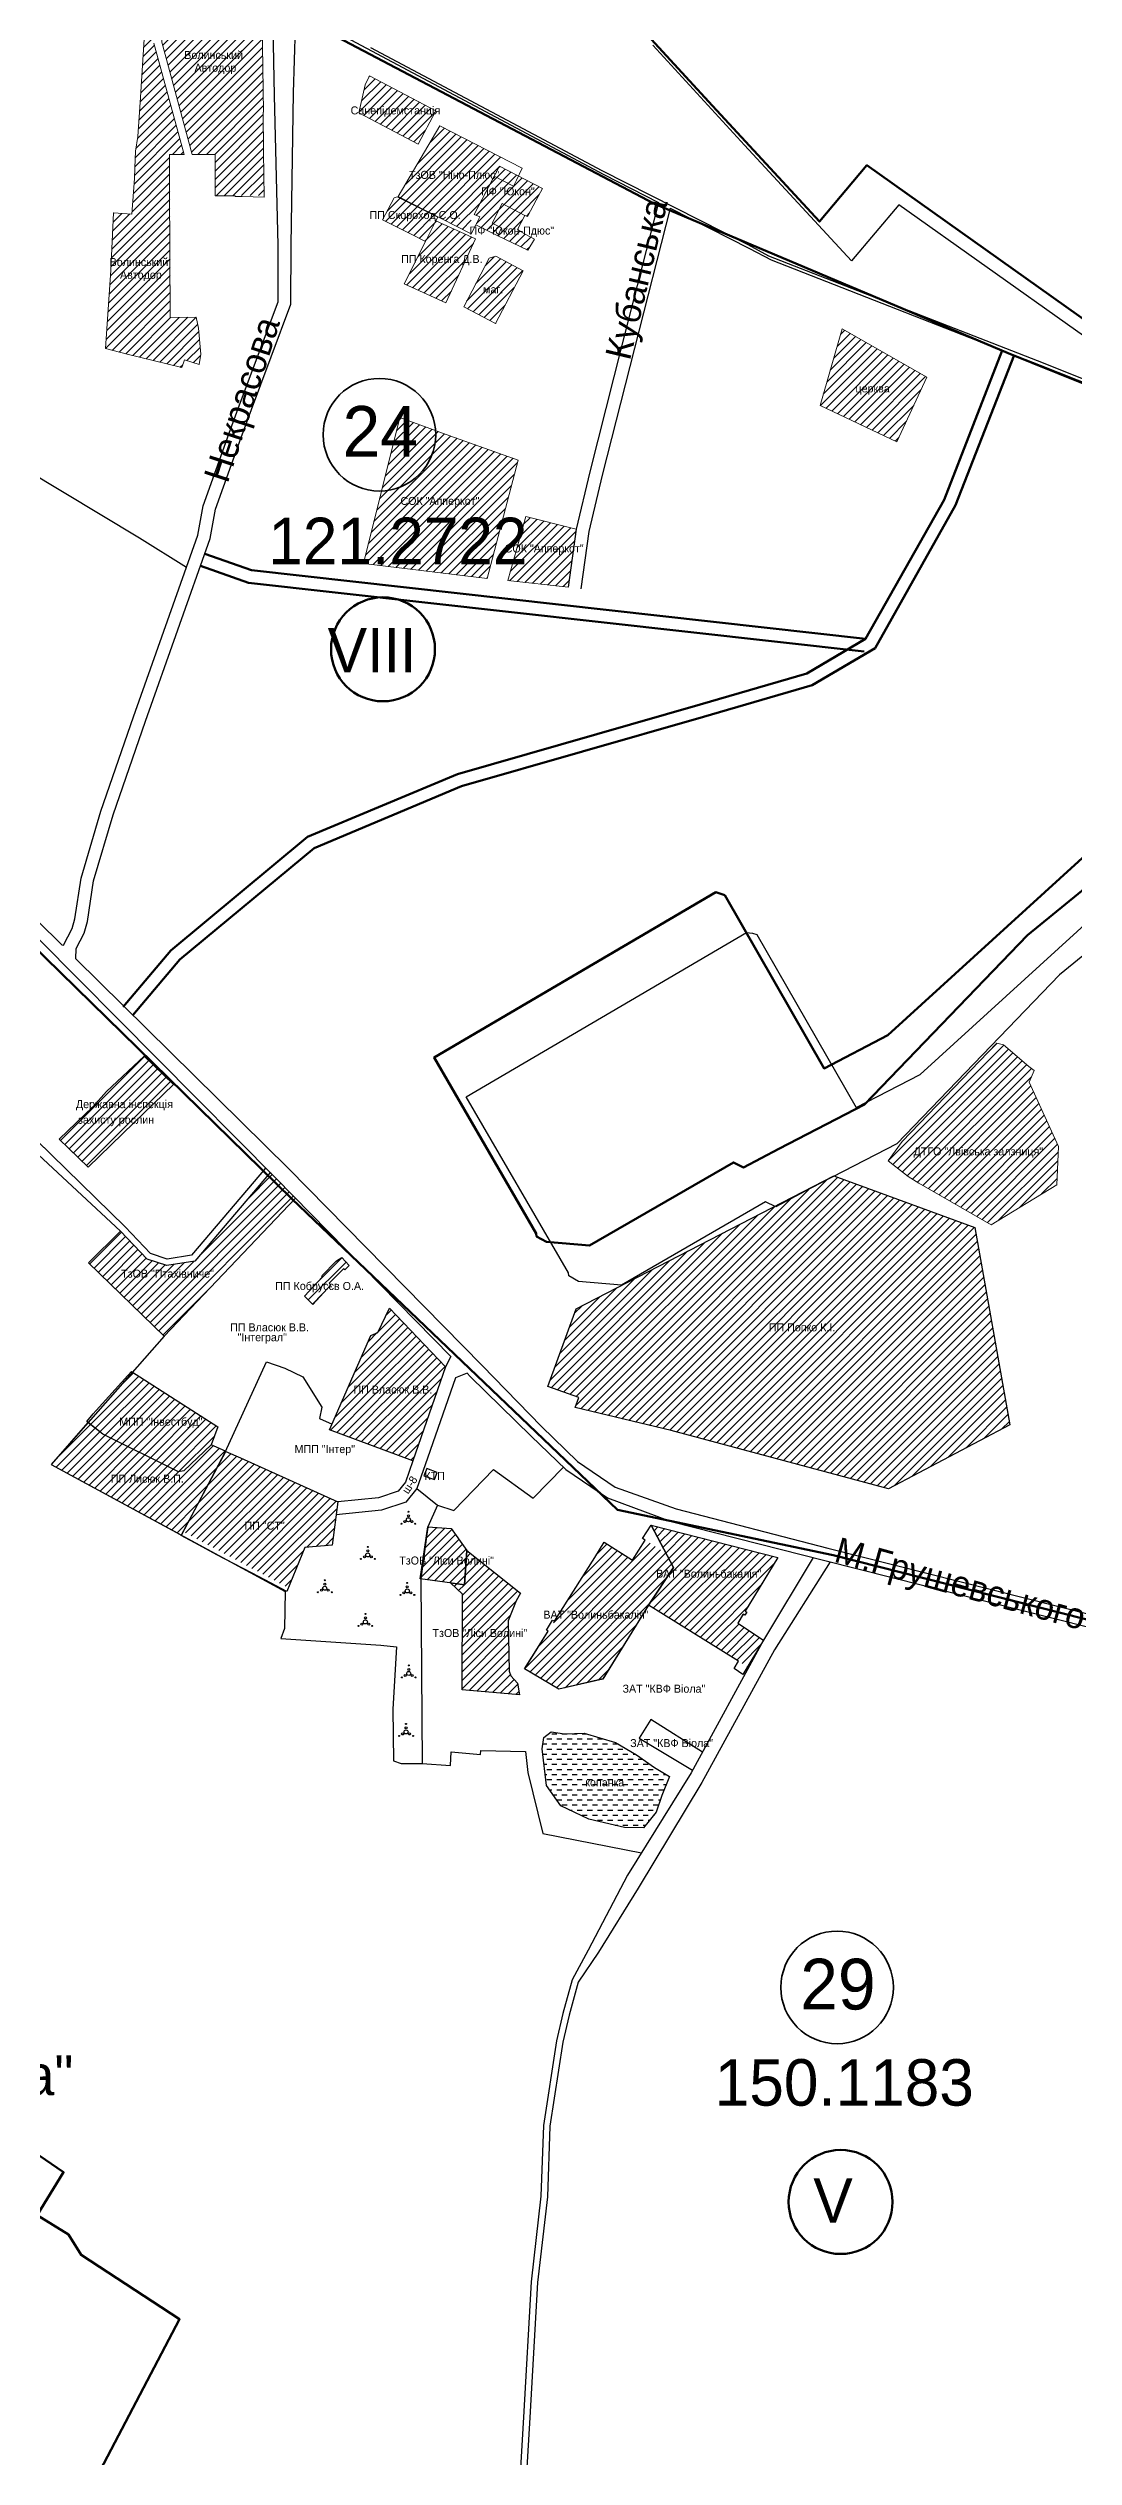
# Model space of a CAD drawing. Header units: millimetres. Extents: x 1378883 to 1389513, y 5662980 to 5673292.
# Drawn here: x 1385670 to 1386312, y 5665288 to 5666793 of the extents above; entities that cross this region are included whole.
import ezdxf
from ezdxf.enums import TextEntityAlignment as Align

# ---------------------------------------------------------------- set-up
doc = ezdxf.new("R2010")
doc.units = ezdxf.units.MM
doc.layers.add('_5Інше', color=252, linetype='Continuous', lineweight=25)
for name, color, linetype in [('N-raion', 1, 'Continuous'), ('PAY', 4, 'Continuous'), ('zona', 3, 'Continuous'), ('вулиці', 7, 'Continuous'), ('ВулНазва', 7, 'Continuous'), ('КартаСкан', 252, 'Continuous'), ('район', 6, 'Continuous')]:
    doc.layers.add(name, color=color, linetype=linetype)
picture_1 = doc.add_image_def('image1.tif', size_in_pixel=(29607, 29619))
pattern_1 = [(45, (2.4066, 2.8008), (-2.6516504294, 2.6516504294), [])]

# ---------------------------------------------------------------- blocks, each defined once
blk = doc.blocks.new('ЛвЗд')
at = {"layer": '_5Інше', "color": 204, "linetype": 'Continuous'}
for points in [[(49162.624, 24495.25), (49105.551, 24558.086)], [(49229.026, 24422.529), (49162.624, 24495.25)], [(49258.934, 24457.503), (49229.026, 24422.529)], [(49424, 24339), (49258.934, 24457.503)], [(49268.931, 23913.771), (49496.963, 24118.943)], [(49512.499, 24101.222), (49356.551, 23975.715)], [(48985.041, 23901.518), (49160.987, 24003.23)], [(49160.987, 24003.23), (49164.66, 24002.865)], [(49164.66, 24002.865), (49167.343, 24001.984)], [(49167.343, 24001.984), (49228.975, 23893.343)], [(49356.551, 23975.715), (49254.102, 23870.563)], [(49228.975, 23893.343), (49268.931, 23913.771)], [(49048.277, 23791.148), (48985.041, 23901.518)], [(49254.102, 23870.563), (49200.202, 23843.142)], [(49171.928, 23834.856), (49081.441, 23783.365)], [(49178.222, 23831.727), (49171.928, 23834.856)], [(49200.202, 23843.142), (49178.222, 23831.727)], [(49048.486, 23789.344), (49048.277, 23791.148)], [(49054.606, 23785.804), (49048.486, 23789.344)], [(49081.441, 23783.365), (49054.606, 23785.804)]]:
    blk.add_lwpolyline(points, dxfattribs=at)

msp = doc.modelspace()

# ---------------------------------------------------------------- hatches: boundary and pattern name
at = {"layer": 'вулиці', "lineweight": -2}
h = msp.add_hatch(dxfattribs=at)
h.set_pattern_fill('ANSI31', color=12, scale=30, style=0)
h.set_pattern_definition(pattern_1)
h.paths.add_polyline_path([(1385722.6, 5666689.3), (1385711.1, 5666690.1), (1385709.4, 5666654.2), (1385706.1, 5666605.2), (1385719.7, 5666601.8), (1385753.8, 5666593.4), (1385755.5, 5666598.3), (1385764.6, 5666595.3), (1385765.6, 5666601.7), (1385764.3, 5666617.9), (1385762.8, 5666624.8), (1385746.6, 5666624.7), (1385746.2, 5666705.2), (1385746.1, 5666716.5), (1385746, 5666726.5), (1385755.2, 5666726.6), (1385736.4, 5666796.1), (1385735.8, 5666843.2), (1385733.2, 5666844.2), (1385729.2, 5666782.3), (1385727.9, 5666762.1), (1385726.2, 5666737.8), (1385724.9, 5666728.6), (1385724.5, 5666718.1), (1385724.3, 5666711.5)])
h.paths.add_polyline_path([(1385710, 5666646.3), (1385746.3, 5666646.3), (1385746.3, 5666655), (1385710, 5666655)], flags=24)
h.paths.add_polyline_path([(1385702, 5666655.8), (1385752, 5666655.8), (1385752, 5666663.3), (1385702, 5666663.3)], flags=9)
h = msp.add_hatch(dxfattribs=at)
h.set_pattern_fill('ANSI31', color=12, scale=30, style=0)
h.set_pattern_definition(pattern_1)
h.paths.add_polyline_path([(1385804, 5666808.6), (1385741.6, 5666840.9), (1385740.6, 5666841.3), (1385741.4, 5666796.8), (1385760.3, 5666726.6), (1385774.7, 5666726.6), (1385774.7, 5666700.8), (1385805.2, 5666700.9), (1385804.9, 5666728.3), (1385804.7, 5666752.9), (1385804.8, 5666752.9)])
h.paths.add_polyline_path([(1385756.6, 5666775.6), (1385792.9, 5666775.6), (1385792.9, 5666784.4), (1385756.6, 5666784.4)], flags=24)
h.paths.add_polyline_path([(1385748.7, 5666785.1), (1385798.7, 5666785.1), (1385798.7, 5666792.6), (1385748.7, 5666792.6)], flags=24)
h = msp.add_hatch(dxfattribs=at)
h.set_pattern_fill('ANSI31', color=5, scale=30, style=0)
h.set_pattern_definition(pattern_1)
h.paths.add_polyline_path([(1385901.7, 5666733), (1385912.6, 5666753.9), (1385871.1, 5666775.8), (1385868.5, 5666770), (1385864.5, 5666752.6)])
h.paths.add_polyline_path([(1385847.6, 5666749.1), (1385927.2, 5666749.1), (1385927.2, 5666757.9), (1385847.6, 5666757.9)], flags=9)
h = msp.add_hatch(dxfattribs=at)
h.set_pattern_fill('ANSI31', color=2, scale=30, style=0)
h.set_pattern_definition(pattern_1)
h.paths.add_polyline_path([(1385915.2, 5666744.4), (1385889.2, 5666700.2), (1385931.3, 5666678.6), (1385936.7, 5666689.1), (1385954.9, 5666724)])
h.paths.add_polyline_path([(1385885.7, 5666710.1), (1385962.4, 5666710.1), (1385962.4, 5666717.6), (1385885.7, 5666717.6)], flags=9)
h.paths.add_polyline_path([(1385926.3, 5666673.9), (1385994.2, 5666673.9), (1385994.2, 5666682.7), (1385926.3, 5666682.7)], flags=9)
h.paths.add_polyline_path([(1385936.4, 5666699.8), (1385978.9, 5666699.8), (1385978.9, 5666707.3), (1385936.4, 5666707.3)], flags=9)
h.paths.add_polyline_path([(1385862.4, 5666683.7), (1385937, 5666683.7), (1385937, 5666692.4), (1385862.4, 5666692.4)], flags=9)
h = msp.add_hatch(dxfattribs=at)
h.set_pattern_fill('ANSI31', color=2, scale=30, style=0)
h.set_pattern_definition(pattern_1)
h.paths.add_polyline_path([(1385952.4, 5666719.2), (1385936.7, 5666689.1), (1385940.2, 5666687.5), (1385937.6, 5666682.5), (1385951.4, 5666675.8), (1385953.8, 5666680.8), (1385947.9, 5666683.7), (1385954.2, 5666695.9), (1385968.4, 5666688.5), (1385970, 5666687.7), (1385975.5, 5666698), (1385979.4, 5666705.2)])
h.paths.add_polyline_path([(1385936.4, 5666699.8), (1385978.9, 5666699.8), (1385978.9, 5666707.3), (1385936.4, 5666707.3)], flags=9)
h = msp.add_hatch(dxfattribs=at)
h.set_pattern_fill('ANSI31', color=2, scale=30, style=0)
h.set_pattern_definition(pattern_1)
h.paths.add_polyline_path([(1385897.3, 5666676.7), (1385906.2, 5666672.2), (1385912.6, 5666685), (1385913.9, 5666687.4), (1385888.5, 5666700.1), (1385886.5, 5666699.5), (1385879.4, 5666685.6), (1385886.4, 5666682.2)])
h.paths.add_polyline_path([(1385862.4, 5666683.7), (1385937, 5666683.7), (1385937, 5666692.4), (1385862.4, 5666692.4)], flags=9)
h = msp.add_hatch(dxfattribs=at)
h.set_pattern_fill('ANSI31', color=5, scale=30, style=0)
h.set_pattern_definition(pattern_1)
h.paths.add_polyline_path([(1385912.6, 5666685), (1385906.2, 5666672.2), (1385892.9, 5666645.6), (1385919, 5666633.8), (1385937.5, 5666673.8)])
h.paths.add_polyline_path([(1385881.2, 5666656.1), (1385951.6, 5666656.1), (1385951.6, 5666664.8), (1385881.2, 5666664.8)], flags=9)
h = msp.add_hatch(dxfattribs=at)
h.set_pattern_fill('ANSI31', color=2, scale=30, style=0)
h.set_pattern_definition(pattern_1)
h.paths.add_polyline_path([(1385953.8, 5666680.8), (1385951.4, 5666675.8), (1385970.1, 5666666.7), (1385974.3, 5666673.7), (1385966.3, 5666677.9), (1385966.4, 5666678.2), (1385963.7, 5666679.7), (1385968.4, 5666688.5), (1385954.2, 5666695.9), (1385947.9, 5666683.7)])
h.paths.add_polyline_path([(1385926.3, 5666673.9), (1385994.2, 5666673.9), (1385994.2, 5666682.7), (1385926.3, 5666682.7)], flags=9)
h = msp.add_hatch(dxfattribs=at)
h.set_pattern_fill('ANSI31', color=2, scale=30, style=0)
h.set_pattern_definition(pattern_1)
h.paths.add_polyline_path([(1385950.1, 5666662.9), (1385946, 5666661.7), (1385930.1, 5666631.3), (1385950, 5666620.9), (1385967.2, 5666653.9)])
h.paths.add_polyline_path([(1385940.6, 5666639.7), (1385956.4, 5666639.7), (1385956.4, 5666644.7), (1385940.6, 5666644.7)], flags=24)
h = msp.add_hatch(dxfattribs=at)
h.set_pattern_fill('ANSI31', color=5, scale=30, style=0)
h.set_pattern_definition(pattern_1)
h.paths.add_polyline_path([(1386166.8, 5666617.6), (1386152.9, 5666569.7), (1386201, 5666546.9), (1386219.7, 5666587.3)])
h.paths.add_polyline_path([(1386170.5, 5666576.5), (1386201, 5666576.5), (1386201, 5666582.7), (1386170.5, 5666582.7)], flags=24)
h = msp.add_hatch(dxfattribs=at)
h.set_pattern_fill('ANSI31', color=5, scale=30, style=0)
h.set_pattern_definition(pattern_1)
h.paths.add_polyline_path([(1385921.5, 5666550.8), (1385890.1, 5666562.1), (1385867.4, 5666471), (1385944.8, 5666461.5), (1385964.1, 5666535.6)])
h.paths.add_polyline_path([(1385881.5, 5666505.6), (1385949, 5666505.6), (1385949, 5666513.1), (1385881.5, 5666513.1)], flags=24)
h = msp.add_hatch(dxfattribs=at)
h.set_pattern_fill('ANSI31', color=5, scale=30, style=0)
h.set_pattern_definition(pattern_1)
h.paths.add_polyline_path([(1385957.6, 5666460.2), (1385995.5, 5666456.2), (1386000.4, 5666492.4), (1385968.9, 5666500.2)])
h.paths.add_polyline_path([(1385946.6, 5666475.8), (1386014.1, 5666475.8), (1386014.1, 5666483.3), (1385946.6, 5666483.3)], flags=9)
h = msp.add_hatch(dxfattribs=at)
h.set_pattern_fill('ANSI31', color=12, scale=30, style=0)
h.set_pattern_definition(pattern_1)
h.paths.add_polyline_path([(1386283.7, 5666146.7), (1386286.8, 5666154.1), (1386283.5, 5666156.6), (1386267.7, 5666170), (1386263.4, 5666171.1), (1386204.3, 5666109.6), (1386195.5, 5666097.7), (1386208, 5666087.9), (1386214.8, 5666083.7), (1386260, 5666057.7), (1386301, 5666082.7), (1386302.1, 5666106.6)])
h.paths.add_polyline_path([(1386192.5, 5666098.5), (1386311.2, 5666098.5), (1386311.2, 5666107.2), (1386192.5, 5666107.2)], flags=9)
h = msp.add_hatch(dxfattribs=at)
h.set_pattern_fill('ANSI31', color=5, scale=30, style=0)
h.set_pattern_definition(pattern_1)
h.paths.add_polyline_path([(1385723.7, 5666121.3), (1385748.6, 5666145.4), (1385730.3, 5666163.1), (1385706.7, 5666140.9), (1385698.1, 5666131.4), (1385677.2, 5666111.1), (1385695.3, 5666093.7)])
h.paths.add_polyline_path([(1385677.7, 5666120), (1385747.7, 5666120), (1385747.7, 5666125), (1385677.7, 5666125)], flags=25)
h.paths.add_polyline_path([(1385672.3, 5666128.1), (1385763.5, 5666128.1), (1385763.5, 5666136.8), (1385672.3, 5666136.8)], flags=9)
h = msp.add_hatch(dxfattribs=at)
h.set_pattern_fill('ANSI31', color=12, scale=30, style=0)
h.set_pattern_definition(pattern_1)
h.paths.add_polyline_path([(1385744.4, 5666032.1), (1385732.1, 5666036.1), (1385715.5, 5666053.6), (1385695.5, 5666033.9), (1385742.8, 5665988.1), (1385824.9, 5666074.2), (1385812.5, 5666086.8), (1385809.1, 5666090.3), (1385762, 5666034.9)])
h.paths.add_polyline_path([(1385704.5, 5666023.4), (1385785.3, 5666023.4), (1385785.3, 5666030.9), (1385704.5, 5666030.9)], flags=25)
h = msp.add_hatch(dxfattribs=at)
h.set_pattern_fill('ANSI31', color=12, scale=30, style=0)
h.set_pattern_definition(pattern_1)
h.paths.add_polyline_path([(1386125.2, 5666068.9), (1386124.5, 5666069.2), (1386000.5, 5666005.1), (1385982.6, 5665956.5), (1386002, 5665949.7), (1385999.8, 5665943.4), (1386059.8, 5665929), (1386195.7, 5665892.7), (1386271.7, 5665932.6), (1386249.8, 5666055.9), (1386162.1, 5666088.1), (1386147.1, 5666080.4)])
h.paths.add_polyline_path([(1386112.5, 5665989.7), (1386170.8, 5665989.7), (1386170.8, 5665997.2), (1386112.5, 5665997.2)], flags=24)
h = msp.add_hatch(dxfattribs=at)
h.set_pattern_fill('ANSI31', color=2, scale=30, style=0)
h.set_pattern_definition(pattern_1)
h.paths.add_polyline_path([(1385841.3, 5666025.7), (1385841.7, 5666025.2), (1385830.6, 5666013.1), (1385835.8, 5666007.8), (1385847, 5666020), (1385845.9, 5666021.1), (1385855, 5666030.2), (1385855.7, 5666029.5), (1385858.5, 5666032.2), (1385853.9, 5666037.1), (1385851.1, 5666035.6), (1385850.4, 5666034.8)])
h.paths.add_polyline_path([(1385803.3, 5666015), (1385876.7, 5666015), (1385876.7, 5666022.5), (1385803.3, 5666022.5)], flags=9)
h = msp.add_hatch(dxfattribs=at)
h.set_pattern_fill('ANSI31', color=2, scale=30, style=0)
h.set_pattern_definition(pattern_1)
h.paths.add_polyline_path([(1385898, 5665990.6), (1385883.6, 5666005.5), (1385876.4, 5665990.4), (1385872.1, 5665988.4), (1385860.4, 5665961.8), (1385882.1, 5665952.6)])
h.paths.add_polyline_path([(1385918.8, 5665968.9), (1385898, 5665990.6), (1385882.1, 5665952.6), (1385909.1, 5665941.1)])
h.paths.add_polyline_path([(1385858.5, 5665950.8), (1385913.1, 5665950.8), (1385913.1, 5665958.3), (1385858.5, 5665958.3)], flags=9)
h = msp.add_hatch(dxfattribs=at)
h.set_pattern_fill('ANSI31', color=12, scale=30, style=0)
h.set_pattern_definition(pattern_1)
h.paths.add_polyline_path([(1385723, 5665965.6), (1385695.1, 5665934.1), (1385704.4, 5665926.8), (1385751.7, 5665903.3), (1385755, 5665903.8), (1385772.2, 5665920.1), (1385776.4, 5665931.3)])
h.paths.add_polyline_path([(1385711.1, 5665929), (1385770.4, 5665929), (1385770.4, 5665939.1), (1385711.1, 5665939.1)], flags=24)
h = msp.add_hatch(dxfattribs=at)
h.set_pattern_fill('ANSI31', color=2, scale=30, style=0)
h.set_pattern_definition(pattern_1)
h.paths.add_polyline_path([(1385909.1, 5665941.1), (1385898.4, 5665945.7), (1385877.6, 5665917.8), (1385898.3, 5665910.1)])
h.paths.add_polyline_path([(1385872, 5665956.8), (1385860.4, 5665961.8), (1385846.2, 5665929.5), (1385872.4, 5665919.8)])
h.paths.add_polyline_path([(1385858.5, 5665950.8), (1385913.1, 5665950.8), (1385913.1, 5665958.3), (1385858.5, 5665958.3)], flags=9)
h = msp.add_hatch(dxfattribs=at)
h.set_pattern_fill('ANSI31', color=2, scale=30, style=0)
h.set_pattern_definition(pattern_1)
h.paths.add_polyline_path([(1385887.7, 5665950.2), (1385882.1, 5665952.6), (1385872, 5665956.8), (1385872.2, 5665939.4)])
h.paths.add_polyline_path([(1385858.5, 5665950.8), (1385913.1, 5665950.8), (1385913.1, 5665958.3), (1385858.5, 5665958.3)], flags=9)
h = msp.add_hatch(dxfattribs=at)
h.set_pattern_fill('ANSI31', color=2, scale=30, style=0)
h.set_pattern_definition(pattern_1)
h.paths.add_polyline_path([(1385898.4, 5665945.7), (1385887.7, 5665950.2), (1385872.2, 5665939.4), (1385872.4, 5665919.8), (1385877.6, 5665917.8)])
h = msp.add_hatch(dxfattribs=at)
h.set_pattern_fill('ANSI31', color=2, scale=30, style=0)
h.set_pattern_definition(pattern_1)
h.paths.add_polyline_path([(1385751.7, 5665903.3), (1385704.4, 5665926.8), (1385695.1, 5665934.1), (1385672, 5665907.9), (1385753.5, 5665863.7), (1385781, 5665915.5), (1385781.2, 5665916.1), (1385772.2, 5665920.1), (1385755, 5665903.8)])
h.paths.add_polyline_path([(1385702.2, 5665895.2), (1385762.2, 5665895.2), (1385762.2, 5665902.7), (1385702.2, 5665902.7)], flags=24)
h = msp.add_hatch(dxfattribs=at)
h.set_pattern_fill('ANSI31', color=2, scale=30, style=0)
h.set_pattern_definition(pattern_1)
h.paths.add_polyline_path([(1385851.4, 5665884.5), (1385790.4, 5665911.9), (1385781.3, 5665916), (1385754.7, 5665865.9), (1385820.3, 5665830.8), (1385830.7, 5665856), (1385847.9, 5665857.4)])
h.paths.add_polyline_path([(1385790.3, 5665865.7), (1385822.7, 5665865.7), (1385822.7, 5665873.4), (1385790.3, 5665873.4)], flags=24)
h = msp.add_hatch(dxfattribs=at)
h.set_pattern_fill('ANSI31', color=12, scale=30, style=0)
h.set_pattern_definition(pattern_1)
h.paths.add_polyline_path([(1385903.2, 5665836.3), (1385921.8, 5665833.8), (1385921.8, 5665833.8), (1385930.6, 5665832.6), (1385932.1, 5665854.1), (1385922.2, 5665867.8), (1385907.6, 5665868.8)])
h.paths.add_polyline_path([(1385876.1, 5665844.2), (1385962.7, 5665844.2), (1385962.7, 5665851.7), (1385876.1, 5665851.7)], flags=9)
h = msp.add_hatch(dxfattribs=at)
h.set_pattern_fill('ANSI31', color=2, scale=30, style=0)
h.set_pattern_definition(pattern_1)
h.paths.add_polyline_path([(1385983, 5665803.6), (1385968.1, 5665780.1), (1385989.5, 5665767.3), (1386017.1, 5665773.8), (1386045.7, 5665819.8), (1386061.2, 5665843.5), (1386056.7, 5665852.1), (1386043.6, 5665860.5), (1386035.6, 5665848), (1386018.1, 5665859.2), (1386012, 5665849.6), (1386012, 5665849.6), (1385983, 5665803.6)])
h.paths.add_polyline_path([(1386037.9, 5665836), (1386128.7, 5665836), (1386128.7, 5665843.5), (1386037.9, 5665843.5)], flags=9)
h.paths.add_polyline_path([(1385967.3, 5665810.3), (1386058.2, 5665810.3), (1386058.2, 5665817.8), (1385967.3, 5665817.8)], flags=9)
h = msp.add_hatch(dxfattribs=at)
h.set_pattern_fill('ANSI31', color=12, scale=30, style=0)
h.set_pattern_definition(pattern_1)
h.paths.add_polyline_path([(1386047.3, 5665869.9), (1386061.2, 5665843.5), (1386045.7, 5665819.8), (1386107.5, 5665781.4), (1386117.5, 5665798), (1386101.5, 5665808.7), (1386103.9, 5665812.7), (1386106, 5665816.3), (1386106.1, 5665816.2), (1386108, 5665819.3), (1386126.6, 5665849.6)])
h.paths.add_polyline_path([(1386037.9, 5665836), (1386128.7, 5665836), (1386128.7, 5665843.5), (1386037.9, 5665843.5)], flags=9)
h = msp.add_hatch(dxfattribs=at)
h.set_pattern_fill('ANSI31', color=12, scale=30, style=0)
h.set_pattern_definition(pattern_1)
h.paths.add_polyline_path([(1385957.8, 5665810.2), (1385962.8, 5665822.7), (1385965.7, 5665827.4), (1385932.1, 5665854.1), (1385930.6, 5665832.6), (1385921.8, 5665833.8), (1385929.4, 5665826.7), (1385929.1, 5665767), (1385964.9, 5665763.8), (1385963.8, 5665771.2), (1385959.5, 5665775.7), (1385958.5, 5665778.7), (1385958.5, 5665778.7)])
h.paths.add_polyline_path([(1385876.1, 5665844.2), (1385962.7, 5665844.2), (1385962.7, 5665851.7), (1385876.1, 5665851.7)], flags=9)
h.paths.add_polyline_path([(1385896.8, 5665798.9), (1385983.5, 5665798.9), (1385983.5, 5665806.4), (1385896.8, 5665806.4)], flags=9)
h = msp.add_hatch(dxfattribs=at)
h.set_pattern_fill('DASH', color=5, style=0)
h.set_pattern_definition([(0, (2.4066, 2.8008), (3.175, 3.175), [3.175, -3.175])])
h.paths.add_polyline_path([(1385993.2, 5665739.5), (1385984.8, 5665740.7), (1385980.2, 5665737.1), (1385979.2, 5665730.2), (1385981.8, 5665707.1), (1385990.8, 5665694.5), (1386008.4, 5665686.2), (1386030.7, 5665681), (1386042.6, 5665680.8), (1386050.5, 5665690.6), (1386053.9, 5665701), (1386058.8, 5665712.9), (1386049.3, 5665718.5), (1386038.2, 5665726.3), (1386025, 5665734), (1386005.4, 5665740)])
h.paths.add_polyline_path([(1386000.8, 5665706.6), (1386035.8, 5665706.6), (1386035.8, 5665711.6), (1386000.8, 5665711.6)], flags=24)

# ---------------------------------------------------------------- linework, layer by layer
at = {"layer": 'N-raion', "color": 1, "lineweight": 35}
for centre in [(1385877.4, 5666551.4), (1386163.6, 5665581)]:
    msp.add_circle(centre, 35.2, dxfattribs=at)
at = {"layer": 'zona', "color": 3, "lineweight": 60}
for centre in [(1385879.6, 5666417.3), (1386165.8, 5665446.9)]:
    msp.add_circle(centre, 32.5, dxfattribs=at)
at = {"layer": 'вулиці', "color": 7}
for points in [[(1385871.9, 5666793.5), (1386016.5, 5666716.5), (1386107.7, 5666670.2), (1386120.7, 5666663.3), (1386288.7, 5666597.7), (1386345.3, 5666575.3), (1386364.5, 5666571.8), (1386380.4, 5666576), (1386397.6, 5666588), (1386467.2, 5666650.2), (1386519.3, 5666697.7), (1386520.4, 5666704.4), (1386517.5, 5666711.4), (1386495.4, 5666730.5), (1386460.4, 5666766.1), (1386402, 5666826.2), (1386348.4, 5666886.8), (1386314.4, 5666932.1), (1386268.2, 5666998.2), (1386215.4, 5667071.2), (1386109.7, 5667219.1), (1386087.4, 5667239.5), (1386055.9, 5667248.6), (1386020.8, 5667264)], [(1385678.7, 5666232.6), (1385679.9, 5666232.4), (1385685.3, 5666242.8), (1385687, 5666248.9), (1385690.8, 5666274.3), (1385703.2, 5666316.2), (1385723.5, 5666375), (1385763.8, 5666488.6), (1385767.1, 5666506.9), (1385783.4, 5666552.4), (1385789.8, 5666570), (1385814, 5666634.4), (1385814.1, 5666669.9), (1385811.8, 5666763.4), (1385810.9, 5666806.2), (1385807.5, 5666825.9)], [(1385687.6, 5666223.8), (1385687.8, 5666230.3), (1385692.8, 5666239.8), (1385694.8, 5666247.2), (1385698.6, 5666272.6), (1385710.8, 5666313.8), (1385731, 5666372.4), (1385771.6, 5666486.5), (1385774.9, 5666504.8), (1385790.9, 5666549.7), (1385797.3, 5666567.2), (1385822, 5666633), (1385822.1, 5666669.8), (1385823.7, 5666765.1), (1385824.9, 5666805.9), (1385830.5, 5666813.6)], [(1385830.5, 5666813.6), (1386017.7, 5666714), (1386051.8, 5666696.6)], [(1386059.1, 5666692.9), (1386108.9, 5666667.7), (1386122.3, 5666660.6), (1386290.6, 5666594.8), (1386348, 5666572.1), (1386369.7, 5666568.2), (1386388.7, 5666573.2), (1386407.5, 5666586.3), (1386477.4, 5666648.8), (1386531.7, 5666698.2)], [(1385573.9, 5666502.1), (1385602.2, 5666560.2), (1385609.3, 5666595.4), (1385639.6, 5666689.1), (1385647.7, 5666696.7), (1385656.7, 5666695.8), (1385664.6, 5666674.6), (1385655.9, 5666544.7), (1385655.7, 5666530), (1385727.3, 5666487), (1385756.8, 5666468.7)], [(1386051.8, 5666696.6), (1386029, 5666607.4), (1386008.9, 5666528.2), (1386000.4, 5666492.4), (1385995.5, 5666456.2)], [(1386059.1, 5666692.9), (1386036.8, 5666605.4), (1386016.6, 5666526.2), (1386008.3, 5666490.9), (1386003.4, 5666455.1)], [(1385502.8, 5666406.6), (1385558.2, 5666351.2), (1385678.7, 5666232.6)], [(1385664.5, 5666236), (1385812.5, 5666086.8), (1385922, 5665975.3)], [(1385687.6, 5666223.8), (1385820.5, 5666092.9), (1385941.7, 5665969.6), (1385978.8, 5665931.6), (1386001.3, 5665909.7), (1386024.8, 5665893.6), (1386063, 5665880.1), (1386157.8, 5665855.6), (1386384.9, 5665798.3), (1386584.5, 5665747.5), (1386943.9, 5665655.8), (1387085.7, 5665620.3), (1387277.2, 5665555.9), (1387452.9, 5665495.6), (1387633.6, 5665434.4), (1387826.9, 5665371.1), (1387874.8, 5665349.5), (1387907.1, 5665332.7), (1387926.6, 5665323.4)], [(1385615.6, 5666146.3), (1385715.5, 5666053.6)], [(1385616.7, 5666155.6), (1385718.4, 5666056.4)], [(1385809.2, 5666090.5), (1385762, 5666034.9), (1385744.4, 5666032.1), (1385732.1, 5666036.1), (1385715.5, 5666053.7)], [(1385806.2, 5666093.1), (1385759.9, 5666038.6), (1385744.7, 5666036.2), (1385734.3, 5666039.6), (1385718.4, 5666056.4)], [(1385742.8, 5665988.1), (1385824.9, 5666074.2)], [(1385715.5, 5666053.6), (1385695.5, 5666033.9), (1385742.8, 5665988.1), (1385672, 5665907.9), (1385818.4, 5665828.5), (1385818.1, 5665805.3), (1385815.7, 5665799), (1385878.2, 5665794.8), (1385888, 5665793.9), (1385885.7, 5665755), (1385886.1, 5665722.7), (1385891, 5665721)], [(1385781, 5665915.5), (1385806.8, 5665971.9), (1385818.3, 5665968.1), (1385829.5, 5665962.6), (1385841.3, 5665943.6), (1385839.8, 5665936.6), (1385847.8, 5665933.1)], [(1385932.3, 5665964.8), (1385924.9, 5665962), (1385905.9, 5665907.5), (1385900.8, 5665892.8), (1385893.9, 5665884.3), (1385878.6, 5665879.2), (1385850.3, 5665876.4)], [(1385922, 5665975.3), (1385918.8, 5665968.9), (1385898.3, 5665910.1), (1385893.7, 5665896.8), (1385889.1, 5665891.1), (1385876.9, 5665887), (1385851.4, 5665884.5)], [(1385932.3, 5665964.8), (1385934.2, 5665962.9), (1385972.3, 5665925.6), (1385993.9, 5665904.6), (1386020, 5665886.9), (1386059.8, 5665872.2), (1386155.9, 5665847.8), (1386382.9, 5665790.5), (1386582.5, 5665739.7), (1386942, 5665648.1), (1387083.4, 5665612.7), (1387274.6, 5665548.4), (1387450.3, 5665488.1), (1387631, 5665426.8), (1387824, 5665363.7), (1387871.3, 5665342.3), (1387903.5, 5665325.5), (1387925.5, 5665315)], [(1385907.1, 5665905.3), (1385905.2, 5665900.8), (1385911.8, 5665898.4), (1385913.4, 5665902.9), (1385907.1, 5665905.3)], [(1385913.6, 5665882.5), (1385924, 5665879), (1385948.8, 5665904.7), (1385973.5, 5665886.7), (1385992.4, 5665906.1)], [(1385900.8, 5665892.8), (1385913.6, 5665882.5), (1385907.6, 5665868.8), (1385903.2, 5665836.3), (1385904.2, 5665721)], [(1386148.6, 5665849.7), (1386117.5, 5665798), (1386072.3, 5665715.2), (1386032.6, 5665651.2), (1386008, 5665604.2), (1385998, 5665585.8), (1385992.1, 5665564.7), (1385988.1, 5665547.6), (1385980, 5665494.6), (1385978.4, 5665450.5), (1385972.2, 5665396.9), (1385967.5, 5665312.5), (1385964.7, 5665266.3)], [(1386159.3, 5665847), (1386124.4, 5665792), (1386079, 5665709), (1386039.1, 5665643), (1386014.4, 5665603.1), (1386001.7, 5665584.3), (1385996, 5665563.7), (1385992, 5665546.8), (1385984, 5665494.2), (1385982.4, 5665450.2), (1385976.2, 5665396.5), (1385971.5, 5665312.2), (1385968.7, 5665267)], [(1385984.8, 5665740.7), (1385993.2, 5665739.5), (1386005.4, 5665740), (1386025, 5665734), (1386038.2, 5665726.3), (1386049.3, 5665718.5), (1386058.8, 5665712.9), (1386053.9, 5665701), (1386050.5, 5665690.6), (1386042.6, 5665680.8), (1386030.7, 5665681), (1386008.4, 5665686.2), (1385990.8, 5665694.5), (1385981.8, 5665707.1), (1385979.2, 5665730.2), (1385980.2, 5665737.1), (1385984.8, 5665740.7)], [(1386079.4, 5665728.1), (1386047.2, 5665748.5), (1386039.9, 5665736.8), (1386073.2, 5665716.7)], [(1385891, 5665721), (1385904.2, 5665721), (1385921.8, 5665719.6), (1385922.2, 5665728.2), (1385940.6, 5665726.6), (1385940.7, 5665729.1), (1385968.7, 5665728.4), (1385970.2, 5665715.4), (1385979.6, 5665677.2), (1386041.2, 5665665.1)]]:
    msp.add_lwpolyline(points, dxfattribs=at)
at = {"layer": 'вулиці', "color": 2, "lineweight": 70}
for points in [[(1385717.1, 5666193.9), (1385747, 5666229.1), (1385832.3, 5666300.1), (1385926.1, 5666339.2), (1386077.9, 5666382.8), (1386144.7, 5666402.2), (1386181.4, 5666423.9), (1386230.5, 5666510.7), (1386266.9, 5666604.1)], [(1385723.2, 5666188.7), (1385752.6, 5666223.4), (1385836.5, 5666293.1), (1385928.8, 5666331.7), (1386080.1, 5666375.1), (1386148, 5666394.8), (1386187.3, 5666418.1), (1386237.7, 5666507.3), (1386274.4, 5666601.2)], [(1386181.4, 5666423.9), (1385797.4, 5666466.7), (1385768.2, 5666477)], [(1386180.5, 5666416), (1385795.6, 5666458.8), (1385765.5, 5666469.5)]]:
    msp.add_lwpolyline(points, dxfattribs=at)
at = {"layer": 'вулиці', "color": 7}
for points in [[(1385730.3, 5666163.1), (1385748.6, 5666145.4), (1385723.7, 5666121.3), (1385695.3, 5666093.7), (1385677.2, 5666111.1), (1385698.1, 5666131.4), (1385706.7, 5666140.9), (1385730.3, 5666163.1)], [(1385982.6, 5665956.5), (1386000.5, 5666005.1), (1386161.5, 5666088.3), (1386249.8, 5666055.9), (1386271.7, 5665932.6), (1386195.7, 5665892.7), (1386059.8, 5665929), (1385999.8, 5665943.4), (1386002, 5665949.7), (1385982.6, 5665956.5)], [(1385858.5, 5666032.2), (1385855.7, 5666029.5), (1385855, 5666030.2), (1385845.9, 5666021.1), (1385847, 5666020), (1385835.8, 5666007.8), (1385830.6, 5666013.1), (1385841.7, 5666025.2), (1385841.3, 5666025.7), (1385850.4, 5666034.8), (1385851.1, 5666035.6), (1385853.9, 5666037.1), (1385858.5, 5666032.2)], [(1385846.2, 5665929.5), (1385872.1, 5665988.4), (1385876.4, 5665990.4), (1385883.6, 5666005.5), (1385918.8, 5665968.9), (1385898.3, 5665910.1), (1385846.2, 5665929.5)], [(1385694.3, 5665934.7), (1385698.3, 5665939.4), (1385700.2, 5665941.5), (1385720.1, 5665963.4), (1385722.4, 5665966), (1385776.4, 5665931.3), (1385772.2, 5665920.1), (1385755, 5665903.8), (1385751.7, 5665903.3), (1385704.4, 5665926.8), (1385694.3, 5665934.7)], [(1385781, 5665915.5), (1385781.2, 5665916.1), (1385772.2, 5665920.1), (1385755, 5665903.8), (1385751.7, 5665903.3), (1385704.4, 5665926.8), (1385695.1, 5665934.1), (1385672, 5665907.9), (1385753.5, 5665863.7)], [(1385781.3, 5665916), (1385790.4, 5665911.9), (1385851.4, 5665884.5), (1385847.9, 5665857.4), (1385830.7, 5665856), (1385819.4, 5665828.5), (1385805.7, 5665835.7), (1385797.4, 5665840.1), (1385775.8, 5665851.4), (1385764.7, 5665857.3), (1385753.4, 5665863.4), (1385781.3, 5665916)], [(1385907.6, 5665868.8), (1385922.2, 5665867.8), (1385932.1, 5665854.1), (1385930.6, 5665832.6), (1385902.9, 5665836.3), (1385907.6, 5665868.8)], [(1386017, 5665773.6), (1385989.5, 5665767.3), (1385968.1, 5665780.1), (1385970.1, 5665783.2), (1385983, 5665803.6), (1385981.9, 5665804.3), (1385985.7, 5665810.5), (1385986.9, 5665809.8), (1386012, 5665849.6), (1386017.9, 5665859.3), (1386035.6, 5665848), (1386043.6, 5665860.5), (1386042, 5665861.6), (1386047.3, 5665869.9), (1386061.2, 5665843.5), (1386045.7, 5665819.8), (1386017, 5665773.6)], [(1386047.3, 5665869.9), (1386126.6, 5665849.6), (1386106.1, 5665816.2), (1386107.2, 5665815.6), (1386105.9, 5665813.6), (1386104.8, 5665814.2), (1386101.6, 5665808.6), (1386117.5, 5665798), (1386104.6, 5665776.6), (1386099.2, 5665780.3), (1386101.9, 5665784.8), (1386045.7, 5665819.8), (1386017.1, 5665773.8), (1385989.5, 5665767.3), (1385968.1, 5665780.1), (1385983, 5665803.6), (1385981.9, 5665804.3), (1385985.7, 5665810.5), (1385986.9, 5665809.8), (1386012, 5665849.6), (1386017.9, 5665859.3), (1386035.6, 5665848), (1386043.6, 5665860.5), (1386042, 5665861.6), (1386047.3, 5665869.9)], [(1386104.6, 5665776.6), (1386099.2, 5665780.3), (1386101.9, 5665784.8), (1386045.7, 5665819.8), (1386061.2, 5665843.5), (1386047.3, 5665869.9), (1386126.6, 5665849.6), (1386108, 5665819.3), (1386106.1, 5665816.2), (1386107.2, 5665815.6), (1386105.9, 5665813.6), (1386104.7, 5665814), (1386101.6, 5665808.6), (1386117.5, 5665798), (1386104.6, 5665776.6)], [(1385932.1, 5665854.1), (1385965.7, 5665827.4), (1385962.8, 5665822.7), (1385957.8, 5665810.2), (1385958.5, 5665778.7), (1385958.5, 5665778.7), (1385959.5, 5665775.7), (1385963.8, 5665771.2), (1385964.9, 5665763.8), (1385929.1, 5665767), (1385929.4, 5665826.7), (1385921.8, 5665833.8), (1385930.6, 5665832.6), (1385932.1, 5665854.1)]]:
    msp.add_lwpolyline(points, close=True, dxfattribs=at)
for centre, radius in [((1385891.1, 5665870.8), 0.312), ((1385893.3, 5665872.1), 0.625), ((1385895.5, 5665873.3), 1.25), ((1385895.5, 5665875.8), 0.625), ((1385895.5, 5665878.3), 0.312), ((1385897.6, 5665872.1), 0.625), ((1385899.8, 5665870.8), 0.312), ((1385870.1, 5665856.3), 0.312), ((1385865.8, 5665848.8), 0.312), ((1385868, 5665850.1), 0.625), ((1385870.1, 5665851.3), 1.25), ((1385870.1, 5665853.8), 0.625), ((1385872.3, 5665850.1), 0.625), ((1385874.5, 5665848.8), 0.312), ((1385838.9, 5665828), 0.312), ((1385841.1, 5665829.3), 0.625), ((1385843.2, 5665830.5), 1.25), ((1385843.2, 5665833), 0.625), ((1385843.2, 5665835.5), 0.312), ((1385845.4, 5665829.3), 0.625), ((1385847.6, 5665828), 0.312), ((1385890.5, 5665826.3), 0.312), ((1385892.7, 5665827.6), 0.625), ((1385894.8, 5665828.8), 1.25), ((1385894.8, 5665831.3), 0.625), ((1385894.8, 5665833.8), 0.312), ((1385897, 5665827.6), 0.625), ((1385899.2, 5665826.3), 0.312), ((1385868.6, 5665809.4), 1.25), ((1385868.6, 5665811.9), 0.625), ((1385868.6, 5665814.4), 0.312), ((1385864.3, 5665806.9), 0.312), ((1385866.4, 5665808.1), 0.625), ((1385870.8, 5665808.1), 0.625), ((1385872.9, 5665806.9), 0.312), ((1385895.7, 5665779.7), 0.625), ((1385895.7, 5665782.2), 0.312), ((1385891.4, 5665774.7), 0.312), ((1385893.5, 5665775.9), 0.625), ((1385895.7, 5665777.2), 1.25), ((1385897.9, 5665775.9), 0.625), ((1385900, 5665774.7), 0.312), ((1385889.7, 5665738.2), 0.312), ((1385891.9, 5665739.4), 0.625), ((1385894, 5665740.7), 1.25), ((1385894, 5665743.2), 0.625), ((1385894, 5665745.7), 0.312), ((1385896.2, 5665739.4), 0.625), ((1385898.4, 5665738.2), 0.312)]:
    msp.add_circle(centre, radius, dxfattribs=at)
at = {"layer": 'ВулНазва', "color": 7, "lineweight": 9}
msp.add_lwpolyline([(1385736.4, 5666796.1), (1385755.2, 5666726.6), (1385746, 5666726.5), (1385746.1, 5666716.5), (1385746.2, 5666705.2), (1385746.6, 5666624.7), (1385762.8, 5666624.8), (1385764.3, 5666617.9), (1385765.6, 5666601.7), (1385764.6, 5666595.3), (1385755.5, 5666598.3), (1385753.8, 5666593.4), (1385719.7, 5666601.8), (1385706.1, 5666605.2), (1385709.4, 5666654.2), (1385711.1, 5666690.1), (1385722.6, 5666689.3), (1385724.3, 5666711.5), (1385724.5, 5666718.1), (1385724.9, 5666728.6), (1385726.2, 5666737.8), (1385727.9, 5666762.1), (1385729.2, 5666782.3), (1385733.2, 5666844.2)], dxfattribs=at)
for points in [[(1385740.6, 5666841.3), (1385741.6, 5666840.9), (1385804, 5666808.6), (1385804.8, 5666752.9), (1385804.7, 5666752.9), (1385804.9, 5666728.3), (1385805.2, 5666699.9), (1385791.6, 5666700.2), (1385787.3, 5666700.2), (1385786.9, 5666700.8), (1385774.7, 5666700.8), (1385774.7, 5666726.6), (1385760.3, 5666726.6), (1385741.4, 5666796.8), (1385740.6, 5666841.3)], [(1385871.1, 5666775.8), (1385912.6, 5666753.9), (1385901.7, 5666733), (1385864.5, 5666752.6), (1385868.5, 5666770), (1385871.1, 5666775.8)], [(1385915.2, 5666744.4), (1385966.7, 5666718), (1385963, 5666710.4), (1385961.2, 5666706.8), (1385949.2, 5666713), (1385936.7, 5666689.1), (1385940.2, 5666687.5), (1385937.6, 5666682.5), (1385934.8, 5666676.9), (1385889.2, 5666700.2), (1385915.2, 5666744.4)], [(1385979.4, 5666705.2), (1385975.5, 5666698), (1385970, 5666687.7), (1385968.4, 5666688.5), (1385954.2, 5666695.9), (1385947.9, 5666683.7), (1385953.8, 5666680.8), (1385951.4, 5666675.8), (1385937.6, 5666682.5), (1385940.2, 5666687.5), (1385936.7, 5666689.1), (1385952.4, 5666719.2), (1385979.4, 5666705.2)], [(1385879.4, 5666685.6), (1385886.5, 5666699.5), (1385888.5, 5666700.1), (1385913.9, 5666687.4), (1385912.6, 5666685), (1385906.2, 5666672.2), (1385897.3, 5666676.7), (1385886.4, 5666682.2), (1385879.4, 5666685.6)], [(1385912.6, 5666685), (1385937.5, 5666673.8), (1385919, 5666633.8), (1385892.9, 5666645.6), (1385906.2, 5666672.2), (1385912.6, 5666685)], [(1385968.4, 5666688.5), (1385963.7, 5666679.7), (1385966.4, 5666678.2), (1385966.3, 5666677.9), (1385974.3, 5666673.7), (1385970.1, 5666666.7), (1385951.4, 5666675.8), (1385953.8, 5666680.8), (1385947.9, 5666683.7), (1385954.2, 5666695.9), (1385968.4, 5666688.5)], [(1385950.1, 5666662.9), (1385967.2, 5666653.9), (1385950, 5666620.9), (1385930.1, 5666631.3), (1385946, 5666661.7), (1385950.1, 5666662.9)], [(1386166.8, 5666617.6), (1386219.7, 5666587.3), (1386201, 5666546.9), (1386152.9, 5666569.7), (1386166.8, 5666617.6)], [(1385890.1, 5666562.1), (1385921.5, 5666550.8), (1385964.1, 5666535.6), (1385944.8, 5666461.5), (1385867.4, 5666471), (1385890.1, 5666562.1)], [(1385968.9, 5666500.2), (1386000.4, 5666492.4), (1385995.5, 5666456.2), (1385957.6, 5666460.2), (1385968.9, 5666500.2)], [(1386204.3, 5666109.6), (1386263.4, 5666171.1), (1386267.7, 5666170), (1386283.5, 5666156.6), (1386286.8, 5666154.1), (1386283.7, 5666146.7), (1386302.1, 5666106.6), (1386301, 5666082.7), (1386260, 5666057.7), (1386214.8, 5666083.7), (1386208, 5666087.9), (1386195.5, 5666097.7), (1386204.3, 5666109.6)]]:
    msp.add_lwpolyline(points, close=True, dxfattribs=at)
at = {"layer": 'район', "color": 6, "lineweight": 100}
for points in [[(1385627.6, 5666918), (1385806.8, 5666823.5), (1386049.5, 5666695.6), (1386270.5, 5666602.3), (1386347.6, 5666571.4), (1386382.8, 5666573.8), (1386415.4, 5666603.4)], [(1385042.9, 5666854.8), (1385248.4, 5666647.2), (1385360.8, 5666533.7), (1385402.1, 5666492.5), (1385489.1, 5666405.8), (1385668.4, 5666224.6), (1385822.7, 5666073.8), (1386026.2, 5665879.5), (1386161.2, 5665851.1), (1386333, 5665807.7), (1386980.8, 5665641.5), (1387047.7, 5665619.9)], [(1386347.9, 5666602.2), (1386182.2, 5666719.8), (1386152.5, 5666684.6), (1386085.6, 5666756.9), (1386028.2, 5666819.4)], [(1386437.8, 5666365), (1386282.6, 5666238.6), (1386180.8, 5666132.8), (1386127.1, 5666105.1), (1386105.1, 5666093.5), (1386098.8, 5666096.6), (1386008.7, 5666044.6), (1385981.8, 5666046.9), (1385975.7, 5666050.4), (1385975.4, 5666052.2), (1385911.6, 5666162.2), (1386087.8, 5666265.5), (1386093.3, 5666263.7), (1386155.5, 5666155.4), (1386195.4, 5666176.1), (1386422.2, 5666382.6)], [(1385567.6, 5665022.1), (1385752.4, 5665373.6), (1385690.8, 5665413.8), (1385682.9, 5665426.5), (1385663.4, 5665438.7), (1385679.9, 5665465.5), (1385664.6, 5665475.9)]]:
    msp.add_lwpolyline(points, dxfattribs=at)

# ---------------------------------------------------------------- block references
at = {"layer": 'ВулНазва', "color": 7, "lineweight": 9, "rotation": 0.3369352804470327}
msp.add_blockref('ЛвЗд', (1337088, 5641948.4), dxfattribs=at)

# ---------------------------------------------------------------- texts
at = {"layer": 'N-raion', "color": 1, "lineweight": 35}
for s, p in [('24', (1385854.3, 5666537.6)), ('29', (1386140.5, 5665567.2))]:
    msp.add_text(s, height=31.73, dxfattribs=at).set_placement(p)
for s, p in [('121.2722', (1385888.9, 5666470.5)), ('150.1183', (1386168.1, 5665507.1))]:
    msp.add_text(s, height=29.05, dxfattribs=at).set_placement(p, align=Align.CENTER)
at = {"layer": 'PAY', "color": 7}
for s, height, p in [('ПП Власюк В.В.', 5, (1385885.8, 5665954.6)), ('копанка', 5, (1386018.3, 5665709.1)), ('СТ "Дружба"', 25, (1385588.2, 5665523.2))]:
    msp.add_text(s, height=height, dxfattribs=at).set_placement(p, align=Align.MIDDLE)
at = {"layer": 'zona', "color": 3, "lineweight": 60}
for s, height, p in [('VIII', 27.66, (1385845, 5666402.9)), ('V', 27.7, (1386148.7, 5665434))]:
    msp.add_text(s, height=height, dxfattribs=at).set_placement(p)
at = {"layer": 'вулиці', "color": 7}
for s, p in [('Державна інспекція', (1385717.9, 5666132.4)), ('захисту рослин', (1385712.7, 5666122.5)), ('ТзОВ "Птахівниче"', (1385744.9, 5666027.2)), ('ПП Кобрусєв О.А.', (1385840, 5666018.8)), ('ПП Власюк В.В.', (1385808.7, 5665993.5)), ('ПП Попко К.І.', (1386141.7, 5665993.5)), ('"Інтеграл"', (1385804.1, 5665986.6)), ('МПП "Інвестбуд"', (1385740.7, 5665934)), ('МПП "Інтер"', (1385843.2, 5665916.7)), ('ПП Лисюк В.П.', (1385732.2, 5665898.9)), ('КТП', (1385911.9, 5665900.7)), ('ПП "СТ" ', (1385806.5, 5665869.6)), ('ТзОВ "Ліси Волині"', (1385919.4, 5665847.9)), ('ВАТ "Волиньбакалія"', (1386083.3, 5665839.7)), ('ВАТ "Волиньбакалія"', (1386012.8, 5665814.1)), ('ТзОВ "Ліси Волині"', (1385940.2, 5665802.6)), ('ЗАТ "КВФ Віола"', (1386055.3, 5665767.8)), ('ЗАТ "КВФ Віола"', (1386060.1, 5665733.8))]:
    msp.add_text(s, height=5, dxfattribs=at).set_placement(p, align=Align.MIDDLE)
msp.add_text('ш-8', height=5, rotation=56.9166, dxfattribs=at).set_placement((1385896.3, 5665895.1), align=Align.MIDDLE)
at = {"layer": 'ВулНазва', "color": 7, "lineweight": 9}
for s, p in [('Волинський', (1385773.7, 5666788.9)), ('Автодор', (1385774.8, 5666780)), ('Санепідемстанція', (1385887.4, 5666753.5)), ('ТзОВ "Ніно-Плюс"', (1385924.1, 5666713.9)), ('ПФ "Юкон"', (1385957.7, 5666703.5)), ('ПП Скороход С.О.', (1385899.7, 5666688)), ('ПФ "Юкон-Пдюс"', (1385960.2, 5666678.3)), ('Волинський', (1385727, 5666659.5)), ('Автодор', (1385728.2, 5666650.6)), ('ПП Коренга Д.В.', (1385916.4, 5666660.5)), ('маг.', (1385948.5, 5666642.2)), ('церква', (1386185.8, 5666579.6)), ('СОК "Апперкот"', (1385915.2, 5666509.3)), ('СОК "Апперкот"', (1385980.4, 5666479.6)), ('ДТГО "Лвівська залзниця"', (1386251.9, 5666102.9))]:
    msp.add_text(s, height=5, dxfattribs=at).set_placement(p, align=Align.MIDDLE)
at = {"layer": 'ВулНазва', "color": 1, "lineweight": 9}
for s, rotation, p in [('Кубанська', 76.5616, (1386039.9, 5666648.4)), ('Некрасова', 71.9831, (1385793.6, 5666572.8)), ('М.Грушевського', 344.5242, (1386240.1, 5665831.1))]:
    msp.add_text(s, height=16, rotation=rotation, dxfattribs=at).set_placement(p, align=Align.MIDDLE)

# ---------------------------------------------------------------- pictures from other files: only their frames are drawn
at = {"layer": 'КартаСкан'}
image = msp.add_image(picture_1, insert=(1378952, 5663192.3), size_in_units=(10026.9, 10031), rotation=0.39543, dxfattribs=at)
image.dxf.flags = 15

doc.saveas('drawing.dxf')
